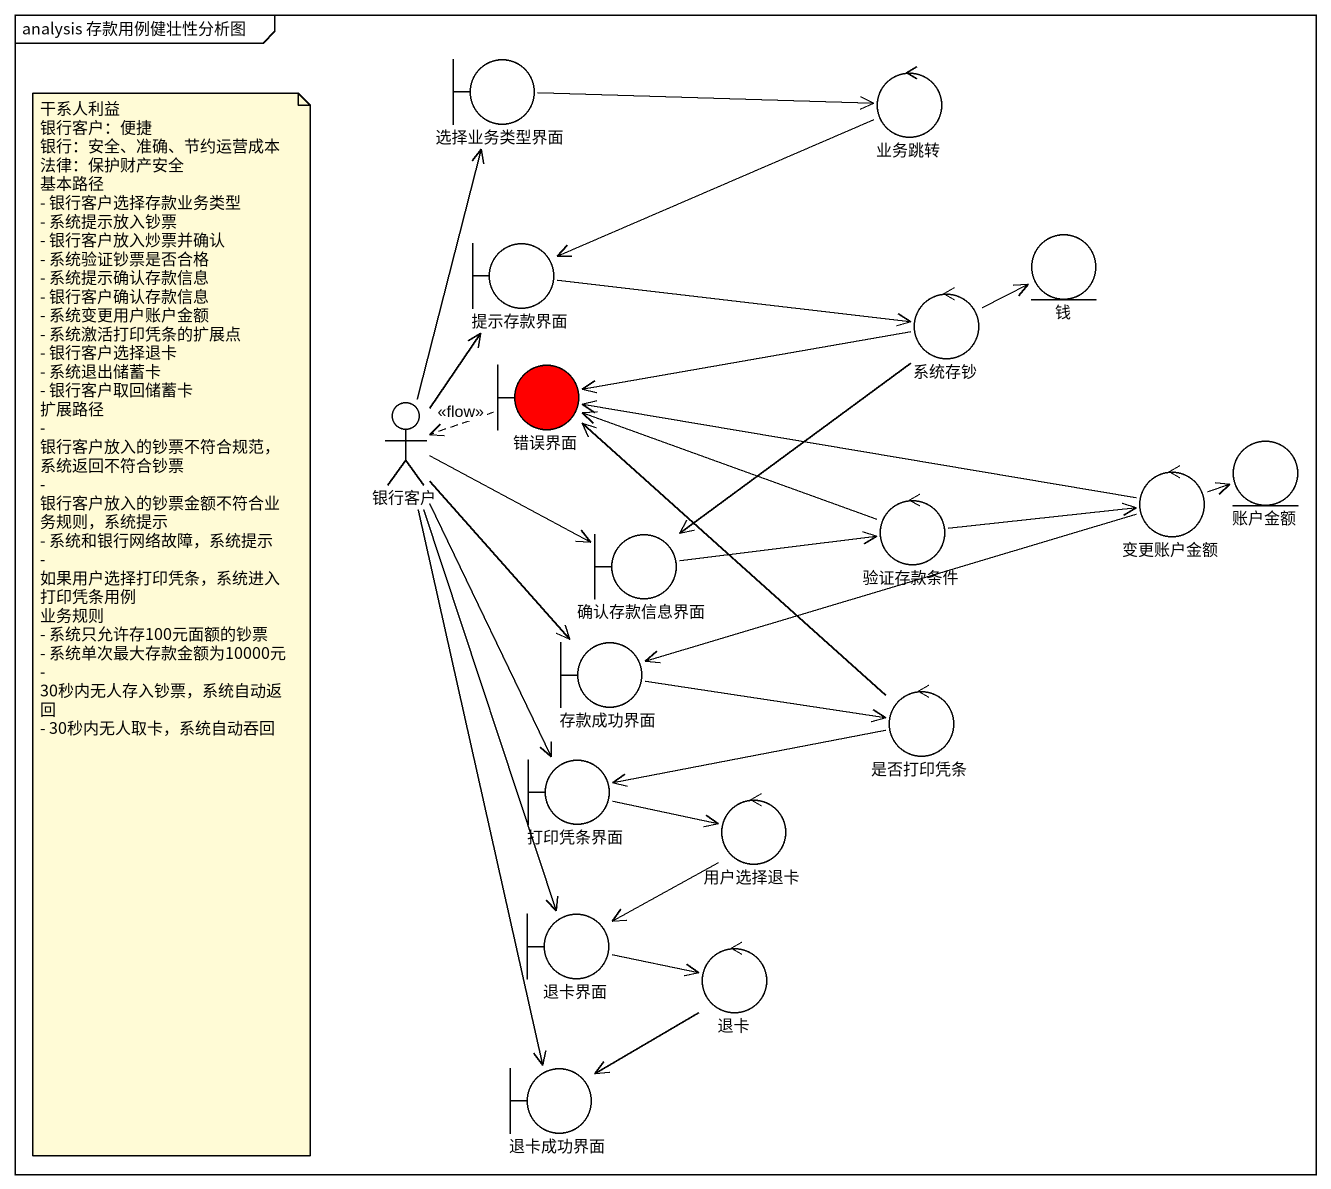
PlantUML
@startuml
mainframe analysis 存款用例健壮性分析图
boundary 选择业务类型界面
control 业务跳转
entity 钱
boundary 提示存款界面
control 系统存钞
boundary 错误界面 #FF0000
actor 银行客户
control 验证存款条件
control 变更账户金额
entity 账户金额
boundary 确认存款信息界面
boundary 存款成功界面
control 是否打印凭条
boundary 打印凭条界面
control 用户选择退卡
boundary 退卡界面
control 退卡
boundary 退卡成功界面
选择业务类型界面 -right-> 业务跳转
业务跳转 -left-> 提示存款界面
提示存款界面 -right-> 系统存钞
系统存钞 -right-> 钱
系统存钞 -left-> 错误界面
系统存钞 --> 确认存款信息界面
错误界面 .left.> 银行客户 : <<flow>>
银行客户 -up-> 选择业务类型界面
银行客户 -up-> 提示存款界面
银行客户 -right-> 确认存款信息界面
银行客户 --> 存款成功界面
银行客户 --> 打印凭条界面
银行客户 --> 退卡界面
银行客户 --> 退卡成功界面
验证存款条件 -left-> 错误界面
验证存款条件 -right-> 变更账户金额
变更账户金额 -left-> 错误界面
变更账户金额 -right-> 账户金额
变更账户金额 -left-> 存款成功界面
确认存款信息界面 -right-> 验证存款条件
存款成功界面 -right-> 是否打印凭条
是否打印凭条 -up-> 错误界面
是否打印凭条 -left-> 打印凭条界面
打印凭条界面 -right-> 用户选择退卡
用户选择退卡 --> 退卡界面
退卡界面 -right-> 退卡
退卡 --> 退卡成功界面
note as N1
  干系人利益
  银行客户：便捷
  银行：安全、准确、节约运营成本
  法律：保护财产安全
  基本路径
  - 银行客户选择存款业务类型
  - 系统提示放入钞票
  - 银行客户放入炒票并确认
  - 系统验证钞票是否合格
  - 系统提示确认存款信息
  - 银行客户确认存款信息
  - 系统变更用户账户金额
  - 系统激活打印凭条的扩展点
  - 银行客户选择退卡
  - 系统退出储蓄卡
  - 银行客户取回储蓄卡
  扩展路径
  - 银行客户放入的钞票不符合规范，系统返回不符合钞票
  - 银行客户放入的钞票金额不符合业务规则，系统提示
  - 系统和银行网络故障，系统提示
  - 如果用户选择打印凭条，系统进入打印凭条用例
  业务规则
  - 系统只允许存100元面额的钞票
  - 系统单次最大存款金额为10000元
  - 30秒内无人存入钞票，系统自动返回
  - 30秒内无人取卡，系统自动吞回
end note
@enduml
